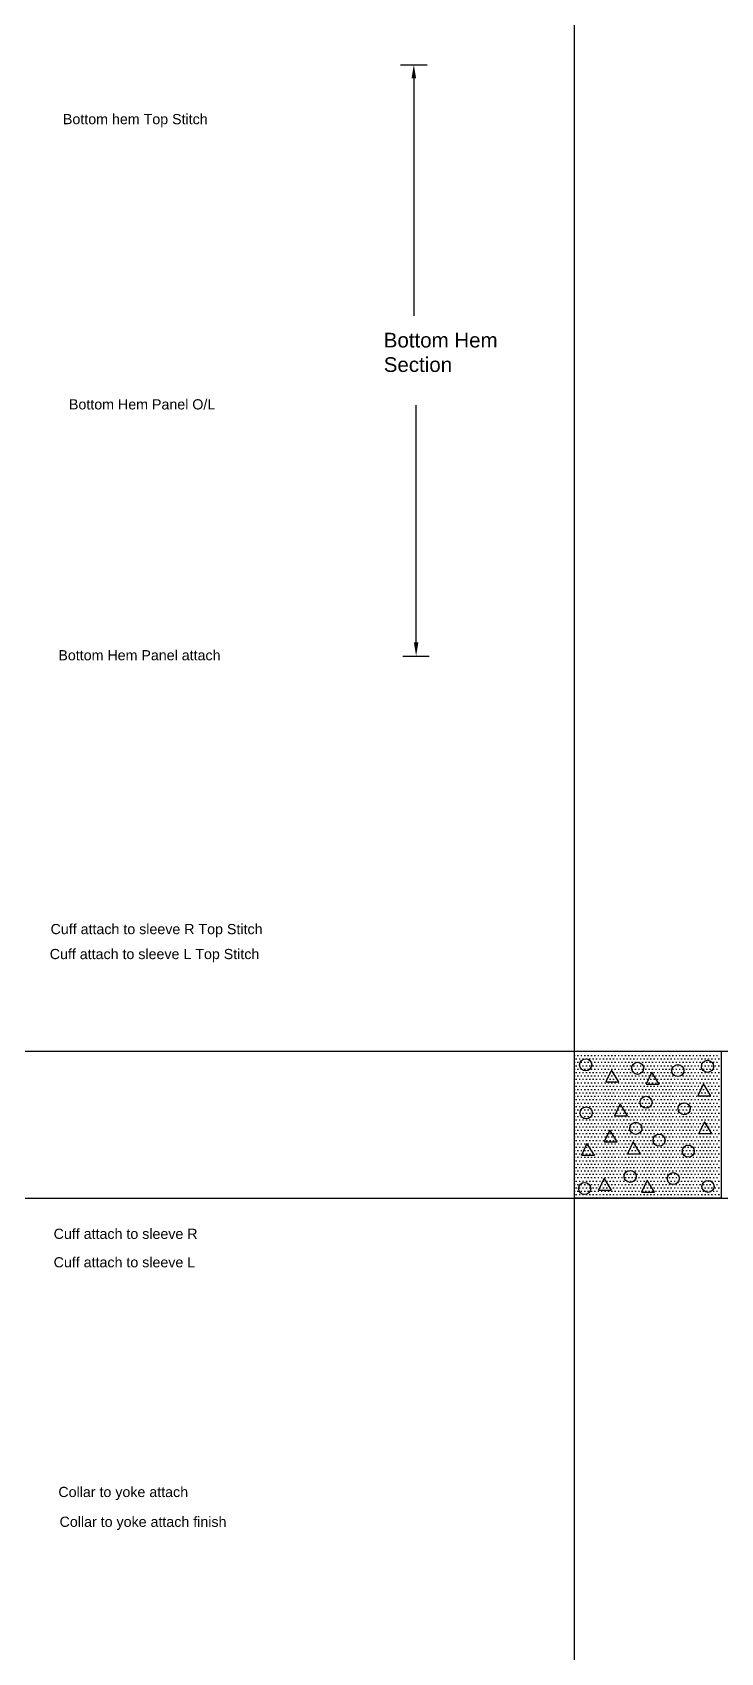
# Model space of a CAD drawing. Header units: feet. Extents: x 200 to 992, y 45 to 257.
# Drawn here: x 233.93 to 243.31, y 126.22 to 148.31 of the extents above; entities that cross this region are included whole.
import ezdxf

# ---------------------------------------------------------------- set-up
doc = ezdxf.new("R2010")
doc.units = ezdxf.units.FT
doc.header["$MEASUREMENT"] = 0
for name, color, linetype in [('assembly operations', 80, 'Continuous'), ('beampillar', 80, 'Continuous'), ('dimension', 100, 'Continuous'), ('hatch pillar', 20, 'Continuous'), ('prep side', 220, 'Continuous'), ('shank', 77, 'Continuous')]:
    doc.layers.add(name, color=color, linetype=linetype)
doc.styles.get("Standard").update_dxf_attribs({"font": 'arial.ttf'})

# ---------------------------------------------------------------- blocks, each defined once
blk = doc.blocks.new('sewing line')
at = {"layer": 'dimension', "linetype": 'ByBlock', "lineweight": -2}
for p, q in [((-134.20488, 53.76965), (-133.84488, 53.76965)), ((-134.17405, 45.70724), (-133.81405, 45.70724))]:
    blk.add_line(p, q, dxfattribs=at)
for points in [[(-134.02488, 53.58465), (-134.02488, 50.34777)], [(-133.99405, 45.89224), (-133.99405, 49.12913)]]:
    blk.add_lwpolyline(points, dxfattribs=at)
at = {"layer": 'dimension', "linetype": 'ByBlock'}
for points in [[(-134.05571, 53.58465), (-134.02488, 53.76965), (-133.99405, 53.58465)], [(-134.02488, 45.89224), (-133.99405, 45.70724), (-133.96321, 45.89224)]]:
    blk.add_solid(points, dxfattribs=at)
at = {"layer": 'assembly operations', "linetype": 'ByBlock', "char_height": 0.1388878, "attachment_point": 1}
for s, insert, width in [('Bottom hem Top Stitch', (-138.8091, 53.09718), 2.0433414), ('Bottom Hem Panel O/L', (-138.7271, 49.2084), 2.0725874), ('Bottom Hem Panel attach', (-138.87126, 45.78808), 2.2926289), ('Cuff attach to sleeve R Top Stitch', (-138.97758, 42.05432), 3.0107479), ('Cuff attach to sleeve L Top Stitch', (-138.98898, 41.71407), 3.0107479), ('Cuff attach to sleeve R', (-138.93593, 37.89971), 2.0482158), ('Cuff attach to sleeve L', (-138.93593, 37.51165), 2.0482158), ('Collar to yoke attach', (-138.87112, 34.37997), 1.8331481), ('Collar to yoke attach finish', (-138.85485, 33.97352), 2.365346)]:
    blk.add_mtext(s, dxfattribs=dict(at, insert=insert, width=width))
at = {"layer": 'dimension', "linetype": 'ByBlock', "insert": (-134.43501, 50.11426), "char_height": 0.2, "width": 1.5898977, "attachment_point": 1}
blk.add_mtext('Bottom Hem\\PSection', dxfattribs=at)
blk = doc.blocks.new('hatchedpillar')
at = {"layer": 'hatch pillar', "linetype": 'ByBlock', "true_color": 0xf4ee51}
h = blk.add_hatch(dxfattribs=at)
h.set_pattern_fill('DOTS', color=41, scale=0.74)
h.set_pattern_definition([(0, (39.4823, -120.014843), (0.023125, 0.04625), [0, -0.04625])])
h.paths.add_polyline_path([(243.3, 134.403), (241.3, 134.403), (241.3, 132.403), (243.3, 132.403)])
at = {"layer": 'hatch pillar', "linetype": 'Continuous', "lineweight": -3, "ltscale": 2}
for p, q in [((241.821, 134.163), (241.744, 134.001)), ((241.922, 134.001), (241.821, 134.163)), ((242.37, 134.132), (242.292, 133.97)), ((242.47, 133.97), (242.37, 134.132)), ((241.744, 134.001), (241.922, 134.001)), ((242.292, 133.97), (242.47, 133.97)), ((243.077, 133.973), (243, 133.811)), ((243.177, 133.811), (243.077, 133.973)), ((241.937, 133.7), (241.86, 133.538)), ((242.037, 133.538), (241.937, 133.7)), ((243, 133.811), (243.177, 133.811)), ((241.86, 133.538), (242.037, 133.538)), ((243.091, 133.458), (243.014, 133.296)), ((243.191, 133.296), (243.091, 133.458)), ((241.798, 133.345), (241.721, 133.183)), ((241.898, 133.183), (241.798, 133.345)), ((243.014, 133.296), (243.191, 133.296)), ((241.487, 133.162), (241.41, 133)), ((241.41, 133), (241.588, 133)), ((241.588, 133), (241.487, 133.162)), ((241.721, 133.183), (241.898, 133.183)), ((242.115, 133.183), (242.037, 133.021)), ((242.037, 133.021), (242.215, 133.021)), ((242.215, 133.021), (242.115, 133.183)), ((241.721, 132.689), (241.644, 132.527)), ((241.821, 132.527), (241.721, 132.689)), ((242.308, 132.659), (242.231, 132.497)), ((242.408, 132.497), (242.308, 132.659)), ((241.644, 132.527), (241.821, 132.527)), ((242.231, 132.497), (242.408, 132.497))]:
    blk.add_line(p, q, dxfattribs=at)
for centre in [(241.469, 134.234), (242.177, 134.186), (242.725, 134.155), (243.13, 134.213), (241.476, 133.578), (242.292, 133.723), (242.812, 133.635), (242.153, 133.368), (242.47, 133.206), (242.868, 133.056), (242.076, 132.713), (242.663, 132.682), (241.455, 132.548), (243.137, 132.576)]:
    blk.add_circle(centre, 0.0821, dxfattribs=at)

msp = doc.modelspace()

# ---------------------------------------------------------------- linework, layer by layer
at = {"layer": 'beampillar', "linetype": 'ByBlock'}
for p, q in [((241.3173, 89.8907), (241.3173, 254.41766)), ((199.8173, 134.41766), (453.29065, 134.41766)), ((199.8173, 132.41766), (453.29065, 132.41766))]:
    msp.add_line(p, q, dxfattribs=at)
msp.add_lwpolyline([(241.3173, 134.41766), (243.3173, 134.41766), (243.3173, 132.41766), (241.3173, 132.41766)], close=True, dxfattribs=at)

# ---------------------------------------------------------------- block references
at = {"layer": 'prep side', "linetype": 'ByBlock'}
msp.add_blockref('hatchedpillar', (0, 0), dxfattribs=at)
at = {"layer": 'shank', "linetype": 'ByBlock'}
msp.add_blockref('sewing line', (373.15108, 94.09958), dxfattribs=at)

doc.saveas('drawing.dxf')
